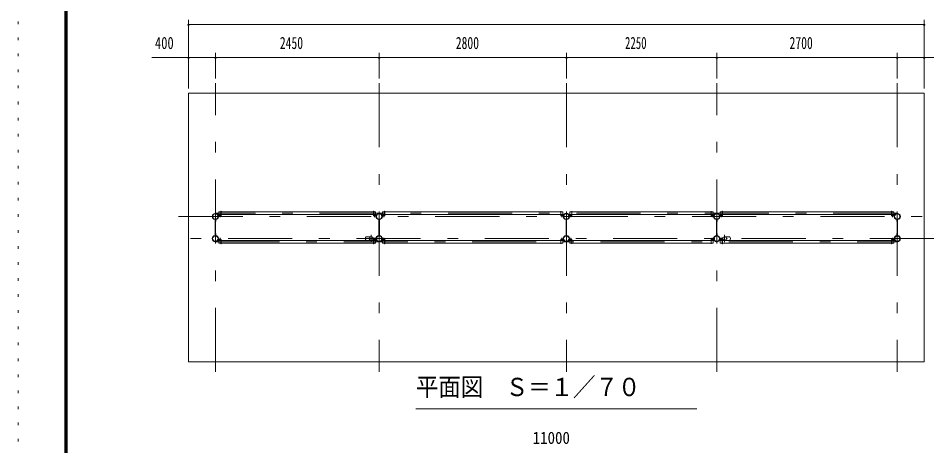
# Model space of a CAD drawing. Units: millimetres, scale not verified, with parts at other scales. Extents: x -31547 to 31550, y -14700 to 14700.
# Drawn here: x -10030 to 3562, y -5647 to 748 of the extents above; entities that cross this region are included whole.
import ezdxf
from ezdxf.enums import TextEntityAlignment as Align

# ---------------------------------------------------------------- set-up
doc = ezdxf.new("R2010")
doc.units = ezdxf.units.MM
doc.header["$LTSCALE"] = 80
doc.linetypes.add('USER3', pattern=[24, 12, -5, 2, -5])
doc.linetypes.add('USER4', pattern=[3, 0.5, -2.5])
for name, color, linetype, lineweight in [('0-2_1-07BOLD', 7, 'Continuous', 18), ('0-3_1-27CENTER', 3, 'USER3', 18), ('0-5_1-57DIM', 3, 'Continuous', 18), ('0-C_F-F1PAPER', 5, 'Continuous', 18), ('0-D_F-E_J_ADD', 5, 'USER4', 18)]:
    doc.layers.add(name, color=color, linetype=linetype, lineweight=lineweight)
doc.styles.add('ＭＳ ゴシック', font='')
doc.styles.get('ＭＳ ゴシック').set_extended_font_data('MS Gothic')

msp = doc.modelspace()

# ---------------------------------------------------------------- linework, layer by layer
at = {"layer": '0-2_1-07BOLD'}
for p, q in [((-6995.64, -2146.96), (-4714.74, -2146.96)), ((-1914.74, -2146.96), (-4545.64, -2146.96)), ((335.26, -2146.96), (-1745.64, -2146.96)), ((504.36, -2146.96), (3035.27, -2146.96)), ((-7083.19, -2503.01), (-7083.19, -2261.91)), ((-7077.19, -2261.91), (-7077.19, -2503.01)), ((-7035.64, -2229.46), (-7035.64, -2209.46)), ((-7000.84, -2204.26), (-7030.44, -2204.26)), ((-7030.44, -2207.46), (-7000.84, -2207.46)), ((-4714.74, -2189.66), (-6995.64, -2189.66)), ((-4682.69, -2189.66), (-4711.54, -2189.66)), ((-4709.54, -2204.26), (-4679.94, -2204.26)), ((-4679.94, -2207.46), (-4709.54, -2207.46)), ((-4633.18, -2503.01), (-4633.18, -2261.91)), ((-4627.19, -2261.91), (-4627.19, -2503.01)), ((-4550.84, -2204.26), (-4580.44, -2204.26)), ((-4580.44, -2207.46), (-4550.84, -2207.46)), ((-4545.64, -2189.66), (-1914.74, -2189.66)), ((-1911.54, -2189.66), (-1882.69, -2189.66)), ((-1909.54, -2204.26), (-1879.94, -2204.26)), ((-1879.94, -2207.46), (-1909.54, -2207.46)), ((-1874.74, -2229.46), (-1874.74, -2209.46)), ((-1833.19, -2261.91), (-1833.19, -2503.01)), ((-1827.19, -2503.01), (-1827.19, -2261.91)), ((-1780.44, -2204.26), (-1750.84, -2204.26)), ((-1750.84, -2207.46), (-1780.44, -2207.46)), ((-1745.64, -2189.66), (335.26, -2189.66)), ((338.47, -2189.66), (367.32, -2189.66)), ((340.46, -2204.26), (370.06, -2204.26)), ((370.06, -2207.46), (340.46, -2207.46)), ((416.81, -2503.01), (416.81, -2261.91)), ((422.81, -2261.91), (422.81, -2503.01)), ((499.16, -2204.26), (469.57, -2204.26)), ((469.57, -2207.46), (499.16, -2207.46)), ((3035.27, -2189.66), (504.36, -2189.66)), ((3067.31, -2189.66), (3038.46, -2189.66)), ((3040.47, -2204.26), (3070.07, -2204.26)), ((3070.07, -2207.46), (3040.47, -2207.46)), ((3075.26, -2229.46), (3075.26, -2209.46)), ((3116.81, -2261.91), (3116.81, -2503.01)), ((3122.81, -2503.01), (3122.81, -2261.91)), ((-7030.44, -2557.46), (-7000.84, -2557.46)), ((-7000.84, -2560.66), (-7030.44, -2560.66)), ((-4714.74, -2575.26), (-6995.64, -2575.26)), ((-4825.29, -2519.96), (-4757.71, -2519.96)), ((-4757.71, -2574.96), (-4825.29, -2574.96)), ((-4720.85, -2544.45), (-4674.64, -2544.45)), ((-4674.64, -2550.45), (-4720.85, -2550.45)), ((-4676.11, -2542.85), (-4719.46, -2542.85)), ((-4719.46, -2552.06), (-4676.11, -2552.06)), ((-4682.69, -2575.26), (-4711.54, -2575.26)), ((-4679.94, -2557.46), (-4709.54, -2557.46)), ((-4709.54, -2560.66), (-4679.94, -2560.66)), ((-4674.74, -2535.46), (-4674.74, -2555.46)), ((-4585.64, -2555.46), (-4585.64, -2535.46)), ((-4580.44, -2557.46), (-4550.84, -2557.46)), ((-4550.84, -2560.66), (-4580.44, -2560.66)), ((-4545.64, -2575.26), (-1914.74, -2575.26)), ((-1911.54, -2575.26), (-1882.69, -2575.26)), ((-1879.94, -2557.46), (-1909.54, -2557.46)), ((-1909.54, -2560.66), (-1879.94, -2560.66)), ((-1780.44, -2557.46), (-1750.84, -2557.46)), ((-1750.84, -2560.66), (-1780.44, -2560.66)), ((-1745.64, -2575.26), (335.26, -2575.26)), ((338.47, -2575.26), (367.32, -2575.26)), ((370.06, -2557.46), (340.46, -2557.46)), ((340.46, -2560.66), (370.06, -2560.66)), ((375.26, -2535.46), (375.26, -2555.46)), ((464.26, -2544.45), (510.47, -2544.45)), ((510.47, -2550.45), (464.26, -2550.45)), ((509.08, -2542.85), (465.73, -2542.85)), ((465.73, -2552.06), (509.08, -2552.06)), ((469.57, -2557.46), (499.16, -2557.46)), ((499.16, -2560.66), (469.57, -2560.66)), ((3035.27, -2575.26), (504.36, -2575.26)), ((614.91, -2519.96), (547.33, -2519.96)), ((547.33, -2574.96), (614.91, -2574.96)), ((3038.46, -2562.66), (3038.46, -2628.46)), ((3070.07, -2557.46), (3040.47, -2557.46)), ((3040.47, -2560.66), (3070.07, -2560.66)), ((-6995.64, -2617.96), (-4714.74, -2617.96)), ((-1914.74, -2617.96), (-4545.64, -2617.96)), ((335.26, -2617.96), (-1745.64, -2617.96)), ((504.36, -2617.96), (3035.27, -2617.96)), ((3038.46, -2617.96), (3067.31, -2617.96))]:
    msp.add_line(p, q, dxfattribs=at)
msp.add_lwpolyline([(3519.81, -4392.46), (3519.81, -372.46), (-7480.19, -372.46), (-7480.19, -4392.46)], close=True, dxfattribs=at)
for points in [[(-6998.84, -2189.66), (-7027.69, -2189.66), (-7027.69, -2146.96), (-6998.84, -2146.96)], [(-6998.84, -2202.26), (-6998.84, -2136.46), (-6995.64, -2136.46), (-6995.64, -2202.26)], [(-4711.54, -2202.26), (-4711.54, -2136.46), (-4714.74, -2136.46), (-4714.74, -2202.26)], [(-4711.54, -2146.96), (-4682.69, -2146.96), (-4682.69, -2189.66)], [(-4548.84, -2146.96), (-4577.69, -2146.96), (-4577.69, -2189.66), (-4548.84, -2189.66)], [(-4545.64, -2202.26), (-4545.64, -2136.46), (-4548.84, -2136.46), (-4548.84, -2202.26)], [(-1911.54, -2202.26), (-1911.54, -2136.46), (-1914.74, -2136.46), (-1914.74, -2202.26)], [(-1882.69, -2189.66), (-1882.69, -2146.96), (-1911.54, -2146.96)], [(-1748.84, -2146.96), (-1777.69, -2146.96), (-1777.69, -2189.66), (-1748.84, -2189.66)], [(-1748.84, -2202.26), (-1748.84, -2136.46), (-1745.64, -2136.46), (-1745.64, -2202.26)], [(338.47, -2202.26), (338.47, -2136.46), (335.26, -2136.46), (335.26, -2202.26)], [(367.32, -2189.66), (367.32, -2146.96), (338.47, -2146.96)], [(501.17, -2189.66), (472.31, -2189.66), (472.31, -2146.96), (501.17, -2146.96)], [(504.36, -2202.26), (504.36, -2136.46), (501.16, -2136.46), (501.16, -2202.26)], [(3038.46, -2202.26), (3038.46, -2136.46), (3035.27, -2136.46), (3035.27, -2202.26)], [(3038.46, -2146.96), (3067.31, -2146.96), (3067.31, -2189.66)], [(-7084.79, -2263.38), (-7084.79, -2292.46), (-7083.19, -2292.46)], [(-7077.19, -2292.46), (-7075.58, -2292.46), (-7075.58, -2263.38)], [(-7032.44, -2209.46), (-7032.44, -2229.46), (-7035.64, -2229.46)], [(-4674.74, -2209.46), (-4674.74, -2229.46), (-4677.94, -2229.46), (-4677.94, -2209.46)], [(-4634.79, -2263.38), (-4634.79, -2292.46), (-4633.18, -2292.46)], [(-4627.19, -2292.46), (-4625.58, -2292.46), (-4625.58, -2263.38)], [(-4582.44, -2209.46), (-4582.44, -2229.46), (-4585.64, -2229.46), (-4585.64, -2209.46)], [(-1877.94, -2209.46), (-1877.94, -2229.46), (-1874.74, -2229.46)], [(-1833.19, -2292.46), (-1834.79, -2292.46), (-1834.79, -2263.38)], [(-1825.58, -2263.38), (-1825.58, -2292.46), (-1827.19, -2292.46)], [(-1782.44, -2209.46), (-1782.44, -2229.46), (-1785.64, -2229.46), (-1785.64, -2209.46)], [(375.26, -2209.46), (375.26, -2229.46), (372.06, -2229.46), (372.06, -2209.46)], [(415.21, -2263.38), (415.21, -2292.46), (416.81, -2292.46)], [(422.81, -2292.46), (424.41, -2292.46), (424.41, -2263.38)], [(467.56, -2209.46), (467.56, -2229.46), (464.37, -2229.46), (464.37, -2209.46)], [(3072.07, -2209.46), (3072.07, -2229.46), (3075.26, -2229.46)], [(3116.81, -2292.46), (3115.2, -2292.46), (3115.2, -2263.38)], [(3124.41, -2263.38), (3124.41, -2292.46), (3122.81, -2292.46)], [(-7083.19, -2472.46), (-7084.79, -2472.46), (-7084.79, -2501.54)], [(-7075.58, -2501.54), (-7075.58, -2472.46), (-7077.19, -2472.46)], [(-7032.44, -2555.46), (-7032.44, -2535.46), (-7035.64, -2535.46), (-7035.64, -2555.46)], [(-6998.84, -2575.26), (-7027.69, -2575.26), (-7027.69, -2617.96), (-6998.84, -2617.96)], [(-6995.64, -2562.66), (-6995.64, -2628.46), (-6998.84, -2628.46), (-6998.84, -2562.66)], [(-4711.54, -2562.66), (-4711.54, -2628.46), (-4714.74, -2628.46), (-4714.74, -2562.66)], [(-4711.54, -2617.96), (-4682.69, -2617.96), (-4682.69, -2575.26)], [(-4677.94, -2555.46), (-4677.94, -2535.46), (-4674.74, -2535.46)], [(-4633.18, -2472.46), (-4634.79, -2472.46), (-4634.79, -2501.54)], [(-4625.58, -2501.54), (-4625.58, -2472.46), (-4627.19, -2472.46)], [(-4585.64, -2535.46), (-4582.44, -2535.46), (-4582.44, -2555.46)], [(-4548.84, -2617.96), (-4577.69, -2617.96), (-4577.69, -2575.26), (-4548.84, -2575.26)], [(-4548.84, -2562.66), (-4548.84, -2628.46), (-4545.64, -2628.46), (-4545.64, -2562.66)], [(-1911.54, -2562.66), (-1911.54, -2628.46), (-1914.74, -2628.46), (-1914.74, -2562.66)], [(-1882.69, -2575.26), (-1882.69, -2617.96), (-1911.54, -2617.96)], [(-1874.74, -2555.46), (-1874.74, -2535.46), (-1877.94, -2535.46), (-1877.94, -2555.46)], [(-1834.79, -2501.54), (-1834.79, -2472.46), (-1833.19, -2472.46)], [(-1827.19, -2472.46), (-1825.58, -2472.46), (-1825.58, -2501.54)], [(-1782.44, -2555.46), (-1782.44, -2535.46), (-1785.64, -2535.46), (-1785.64, -2555.46)], [(-1748.84, -2617.96), (-1777.69, -2617.96), (-1777.69, -2575.26), (-1748.84, -2575.26)], [(-1745.64, -2562.66), (-1745.64, -2628.46), (-1748.84, -2628.46), (-1748.84, -2562.66)], [(338.47, -2562.66), (338.47, -2628.46), (335.27, -2628.46), (335.27, -2562.66)], [(367.32, -2575.26), (367.32, -2617.96), (338.47, -2617.96)], [(372.06, -2555.46), (372.06, -2535.46), (375.26, -2535.46)], [(416.81, -2472.46), (415.21, -2472.46), (415.21, -2501.54)], [(424.41, -2501.54), (424.41, -2472.46), (422.81, -2472.46)], [(464.37, -2555.46), (464.37, -2535.46), (467.56, -2535.46), (467.56, -2555.46)], [(501.17, -2575.26), (472.31, -2575.26), (472.31, -2617.96), (501.17, -2617.96)], [(501.16, -2562.66), (501.16, -2628.46), (504.36, -2628.46), (504.36, -2562.66)], [(3038.46, -2628.46), (3035.27, -2628.46), (3035.27, -2562.66)], [(3067.31, -2617.96), (3067.31, -2575.26), (3038.46, -2575.26)], [(3072.07, -2555.46), (3072.07, -2535.46), (3075.26, -2535.46), (3075.26, -2555.46)], [(3115.2, -2501.54), (3115.2, -2472.46), (3116.81, -2472.46)], [(3122.81, -2472.46), (3124.41, -2472.46), (3124.41, -2501.54)]]:
    msp.add_lwpolyline(points, dxfattribs=at)
for centre, radius in [((-7080.19, -2217.46), 44.55), ((-7080.19, -2169.06), 2.25), ((-4630.19, -2217.46), 44.55), ((-4630.19, -2169.06), 2.25), ((-1830.19, -2217.46), 44.55), ((-1830.19, -2169.06), 3.85), ((-1830.19, -2169.06), 2.25), ((419.81, -2217.46), 44.55), ((419.81, -2169.06), 2.25), ((3119.82, -2217.46), 44.55), ((3119.82, -2169.06), 2.25), ((-7080.19, -2217.46), 40.35), ((-4630.19, -2217.46), 40.35), ((-1830.19, -2217.46), 40.35), ((419.81, -2217.46), 40.35), ((3119.82, -2217.46), 40.35), ((-7080.19, -2547.46), 44.55), ((-7080.19, -2547.46), 40.35), ((-4779.54, -2547.46), 2.25), ((-4748.19, -2547.46), 27.5), ((-4630.19, -2547.46), 46.15), ((-4630.19, -2547.46), 44.55), ((-4630.19, -2547.46), 40.35), ((-4581.79, -2547.46), 2.25), ((-1830.19, -2547.46), 44.55), ((-1830.19, -2547.46), 40.35), ((371.41, -2547.46), 2.25), ((419.81, -2547.46), 46.15), ((419.81, -2547.46), 44.55), ((419.81, -2547.46), 40.35), ((537.81, -2547.46), 27.5), ((569.16, -2547.46), 2.25), ((3119.82, -2547.46), 44.55), ((3119.82, -2547.46), 40.35), ((-7080.19, -2595.86), 2.25), ((-4630.19, -2595.86), 2.25), ((-1830.19, -2595.86), 3.85), ((-1830.19, -2595.86), 2.25), ((419.81, -2595.86), 2.25), ((3119.82, -2595.86), 2.25)]:
    msp.add_circle(centre, radius, dxfattribs=at)
for centre, radius, start, end in [((-7080.19, -2217.46), 46.15, 93.78961, 264.28209), ((-7080.19, -2169.06), 3.85, 322.09525, 270.00276), ((-7080.19, -2217.46), 46.15, 275.72758, 90.00154), ((-4630.19, -2217.46), 46.15, 93.78961, 264.28209), ((-4630.19, -2169.06), 3.85, 322.09525, 270.00276), ((-4630.19, -2217.46), 46.15, 275.72758, 90.00154), ((-1830.19, -2217.46), 46.15, 275.71791, 264.28209), ((419.81, -2217.46), 46.15, 89.99846, 264.27242), ((419.81, -2169.06), 3.85, 269.99724, 217.90475), ((419.81, -2217.46), 46.15, 275.71791, 86.21039), ((3119.81, -2217.46), 46.15, 89.99846, 264.27242), ((3119.82, -2169.06), 3.85, 269.99724, 217.90475), ((3119.81, -2217.46), 46.15, 275.71791, 86.21039), ((-7030.44, -2209.46), 5.2, 90, 180), ((-7030.44, -2209.46), 2, 90, 180), ((-7000.84, -2202.26), 2, 270, 0), ((-7000.84, -2202.26), 5.2, 270, 0), ((-4709.54, -2202.26), 5.2, 180, 270), ((-4709.54, -2202.26), 2, 180, 270), ((-4679.94, -2209.46), 5.2, 0, 90), ((-4679.94, -2209.46), 2, 0, 90), ((-4580.44, -2209.46), 5.2, 90, 180), ((-4580.44, -2209.46), 2, 90, 180), ((-4550.84, -2202.26), 2, 270, 0), ((-4550.84, -2202.26), 5.2, 270, 0), ((-1909.54, -2202.26), 5.2, 180, 270), ((-1909.54, -2202.26), 2, 180, 270), ((-1879.94, -2209.46), 5.2, 0, 90), ((-1879.94, -2209.46), 2, 0, 90), ((-1780.44, -2209.46), 5.2, 90, 180), ((-1780.44, -2209.46), 2, 90, 180), ((-1750.84, -2202.26), 2, 270, 0), ((-1750.84, -2202.26), 5.2, 270, 0), ((340.46, -2202.26), 5.2, 180, 270), ((340.46, -2202.26), 2, 180, 270), ((370.06, -2209.46), 5.2, 0, 90), ((370.06, -2209.46), 2, 0, 90), ((469.57, -2209.46), 5.2, 90, 180), ((469.57, -2209.46), 2, 90, 180), ((499.16, -2202.26), 2, 270, 0), ((499.16, -2202.26), 5.2, 270, 0), ((3040.47, -2202.26), 5.2, 180, 270), ((3040.47, -2202.26), 2, 180, 270), ((3070.07, -2209.46), 5.2, 0, 90), ((3070.07, -2209.46), 2, 0, 90), ((-7080.19, -2547.46), 46.15, 95.71837, 266.21085), ((-7080.19, -2547.46), 46.15, 269.99892, 84.27287), ((-7030.44, -2555.46), 5.2, 180, 270), ((-7030.44, -2555.46), 2, 180, 270), ((-7000.84, -2562.66), 5.2, 0, 90), ((-7000.84, -2562.66), 2, 0, 90), ((-4789.79, -2547.46), 44.9, 142.23546, 217.76454), ((-4779.54, -2547.46), 3.85, 51.34222, 0), ((-4748.19, -2547.46), 29.1, 9.09488, 180), ((-4748.19, -2547.46), 29.1, 185.93016, 252.80957), ((-4730.79, -2547.46), 44.9, 142.23546, 160.41136), ((-4730.79, -2547.46), 44.9, 199.58864, 217.76454), ((-4748.19, -2547.46), 29.1, 287.19043, 350.90512), ((-4709.54, -2562.66), 5.2, 90, 180), ((-4709.54, -2562.66), 2, 90, 180), ((-4679.94, -2555.46), 2, 270, 0), ((-4679.94, -2555.46), 5.2, 270, 0), ((-4581.79, -2547.46), 3.85, 180, 127.90752), ((-4580.44, -2555.46), 5.2, 180, 270), ((-4580.44, -2555.46), 2, 180, 270), ((-4550.84, -2562.66), 5.2, 0, 90), ((-4550.84, -2562.66), 2, 0, 90), ((-1909.54, -2562.66), 5.2, 90, 180), ((-1909.54, -2562.66), 2, 90, 180), ((-1879.94, -2555.46), 2, 270, 0), ((-1879.94, -2555.46), 5.2, 270, 0), ((-1830.19, -2547.46), 46.15, 95.71837, 84.28163), ((-1780.44, -2555.46), 5.2, 180, 270), ((-1780.44, -2555.46), 2, 180, 270), ((-1750.84, -2562.66), 5.2, 0, 90), ((-1750.84, -2562.66), 2, 0, 90), ((340.46, -2562.66), 5.2, 90, 180), ((340.46, -2562.66), 2, 90, 180), ((371.41, -2547.46), 3.85, 52.09248, 0), ((370.06, -2555.46), 2, 270, 0), ((370.06, -2555.46), 5.2, 270, 0), ((469.57, -2555.46), 5.2, 180, 270), ((469.57, -2555.46), 2, 180, 270), ((499.16, -2562.66), 5.2, 0, 90), ((499.16, -2562.66), 2, 0, 90), ((537.81, -2547.46), 29.1, 0, 170.90512), ((537.81, -2547.46), 29.1, 189.09488, 252.80957), ((537.81, -2547.46), 29.1, 287.19043, 354.06984), ((520.41, -2547.46), 44.9, 19.58864, 37.76454), ((520.41, -2547.46), 44.9, 322.23546, 340.41136), ((569.16, -2547.46), 3.85, 180, 128.65778), ((579.42, -2547.46), 44.9, 322.23546, 37.76454), ((3040.47, -2562.66), 5.2, 90, 180), ((3040.47, -2562.66), 2, 90, 180), ((3070.07, -2555.46), 2, 270, 0), ((3070.07, -2555.46), 5.2, 270, 0), ((3119.81, -2547.46), 46.15, 95.72713, 270.00108), ((3119.81, -2547.46), 46.15, 273.78915, 84.28163), ((-7080.19, -2595.86), 3.85, 90, 37.90752), ((-4630.19, -2595.86), 3.85, 90, 37.90752), ((419.81, -2595.86), 3.85, 142.09248, 90), ((3119.82, -2595.86), 3.85, 142.09248, 90)]:
    msp.add_arc(centre, radius, start, end, dxfattribs=at)
at = {"layer": '0-3_1-27CENTER'}
for p, q in [((-7080.19, -4542.46), (-7080.19, -222.46)), ((-4630.19, -222.46), (-4630.19, -4542.46)), ((-1830.19, -222.46), (-1830.19, -4542.46)), ((419.81, -4542.46), (419.81, -222.46)), ((3119.82, -222.46), (3119.82, -4542.46)), ((3119.82, -2168.31), (-7080.19, -2168.31)), ((-7630.19, -2217.46), (3669.81, -2217.46)), ((-7010.64, -2184.66), (-7010.64, -2226.46)), ((-4699.74, -2184.66), (-4699.74, -2226.46)), ((-4560.64, -2226.46), (-4560.64, -2184.66)), ((-1899.74, -2226.46), (-1899.74, -2184.66)), ((-1760.64, -2184.66), (-1760.64, -2226.46)), ((350.26, -2226.46), (350.26, -2184.66)), ((489.37, -2184.66), (489.37, -2226.46)), ((3050.26, -2226.46), (3050.26, -2184.66)), ((3669.81, -2547.46), (-7630.19, -2547.46)), ((-7010.64, -2538.46), (-7010.64, -2580.26)), ((-4748.19, -2492.46), (-4748.19, -2602.46)), ((-4699.74, -2538.46), (-4699.74, -2580.26)), ((-4697.71, -2558.22), (-4697.71, -2536.69)), ((-4560.64, -2580.26), (-4560.64, -2538.46)), ((-1899.74, -2580.26), (-1899.74, -2538.46)), ((-1760.64, -2538.46), (-1760.64, -2580.26)), ((350.26, -2538.46), (350.26, -2580.26)), ((487.34, -2536.69), (487.34, -2558.22)), ((489.37, -2580.26), (489.37, -2538.46)), ((537.81, -2602.46), (537.81, -2492.46)), ((3050.26, -2580.26), (3050.26, -2538.46)), ((-7080.19, -2596.61), (3119.82, -2596.61))]:
    msp.add_line(p, q, dxfattribs=at)
at = {"layer": '0-5_1-57DIM'}
for p, q in [((-7480.19, -302.46), (-7480.19, 722.54)), ((3519.81, -302.46), (3519.81, 722.54)), ((-7466.19, 652.54), (-7494.19, 652.54)), ((-7480.19, 652.54), (3519.81, 652.54)), ((3533.81, 652.54), (3505.81, 652.54)), ((-7480.19, 162.54), (-8029.69, 162.54)), ((-7466.19, 162.54), (-7494.19, 162.54)), ((-7480.19, 162.54), (-7080.19, 162.54)), ((-7066.19, 162.54), (-7094.19, 162.54)), ((-7080.19, 232.54), (-7080.19, -152.46)), ((-7080.19, 162.54), (-4630.19, 162.54)), ((-4616.19, 162.54), (-4644.19, 162.54)), ((-4630.19, -152.46), (-4630.19, 232.54)), ((-4630.19, 162.54), (-1830.19, 162.54)), ((-1816.19, 162.54), (-1844.19, 162.54)), ((-1830.19, 232.54), (-1830.19, -152.46)), ((-1830.19, 162.54), (419.81, 162.54)), ((433.81, 162.54), (405.81, 162.54)), ((419.81, -152.46), (419.81, 232.54)), ((419.81, 162.54), (3119.81, 162.54)), ((3133.81, 162.54), (3105.81, 162.54)), ((3119.81, 232.54), (3119.81, -152.46)), ((3119.81, 162.54), (3519.81, 162.54)), ((3533.81, 162.54), (3505.81, 162.54)), ((3519.81, 162.54), (4069.31, 162.54)), ((-4080.19, -5092.46), (119.81, -5092.46))]:
    msp.add_line(p, q, dxfattribs=at)
for centre in [(-7480.19, 652.54), (3519.81, 652.54), (-7480.19, 162.54), (-7080.19, 162.54), (-4630.19, 162.54), (-1830.19, 162.54), (419.81, 162.54), (3119.81, 162.54), (3519.81, 162.54)]:
    msp.add_arc(centre, 14, 180, 0, dxfattribs=at)
at = {"layer": '0-C_F-F1PAPER'}
for points in [[(30850.35, -14000), (30850.35, 14140), (-9329.65, 14140), (-9329.65, -14000)], [(30846.85, -13996.5), (30846.85, 14136.5), (-9326.15, 14136.5), (-9326.15, -13996.5)], [(30843.35, -13993), (-9322.65, -13993), (-9322.65, 14133), (30843.35, 14133)], [(30839.85, -13989.5), (30839.85, 14129.5), (-9319.15, 14129.5), (-9319.15, -13989.5)], [(30836.35, -13986), (-9315.65, -13986), (-9315.65, 14126), (30836.35, 14126)], [(30832.85, -13982.5), (30832.85, 14122.5), (-9312.15, 14122.5), (-9312.15, -13982.5)], [(30829.35, -13979), (-9308.65, -13979), (-9308.65, 14119), (30829.35, 14119)], [(30825.85, -13975.5), (30825.85, 14115.5), (-9305.15, 14115.5), (-9305.15, -13975.5)], [(30822.35, -13972), (30822.35, 14112), (-9301.65, 14112), (-9301.65, -13972)], [(30818.85, -13968.5), (30818.85, 14108.5), (-9298.15, 14108.5), (-9298.15, -13968.5)], [(30815.35, -13965), (-9294.65, -13965), (-9294.65, 14105), (30815.35, 14105)]]:
    msp.add_lwpolyline(points, close=True, dxfattribs=at)
at = {"layer": '0-D_F-E_J_ADD'}
msp.add_lwpolyline([(31550.35, -14700), (-10029.65, -14700), (-10029.65, 14700), (31550.35, 14700)], close=True, dxfattribs=at)

# ---------------------------------------------------------------- texts
at = {"layer": '0-5_1-57DIM', "color": 7, "style": 'ＭＳ ゴシック'}
for s, height, width, p in [('400', 182.3, 0.75, (-7982.62, 232.54)), ('2450', 182.3, 0.7, (-6115.6, 232.54)), ('2800', 182.3, 0.7, (-3483.97, 232.54)), ('2250', 182.3, 0.65, (-952.54, 232.54)), ('2700', 182.3, 0.7, (1508.57, 232.54)), ('平面図\u3000Ｓ＝１／７０', 273.5, 0.9, (-4080.19, -4985.15)), ('11000', 182.3, 0.9, (-2334.45, -5672.46))]:
    msp.add_text(s, height=height, dxfattribs=dict(at, width=width)).set_placement(p, align=Align.BOTTOM_LEFT)

doc.saveas('drawing.dxf')
